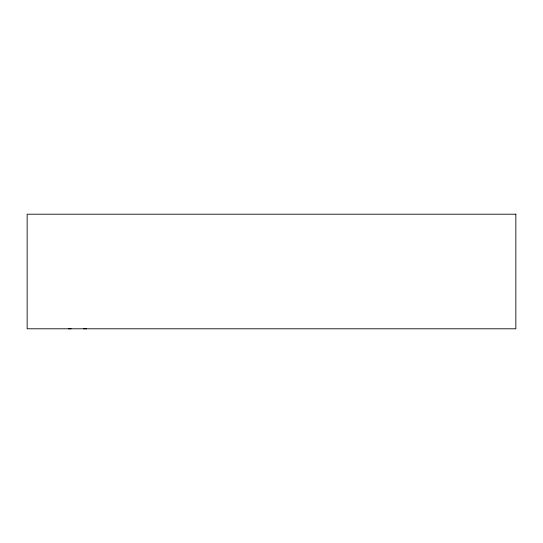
<?xml version="1.0" encoding="UTF-8"?>
<svg xmlns="http://www.w3.org/2000/svg" width="543" height="543" viewBox="0 0 543 543"><rect width="100%" height="100%" fill="white"/><g stroke="black" fill="none" stroke-linecap="round" stroke-linejoin="round"><path stroke-width="0.81" d="M68.554 328.8L71.153 328.793M83.697 328.793L86.296 328.793M515.85 214.2L515.85 328.793L27.15 328.793L27.15 214.2L515.85 214.2"/></g></svg>
